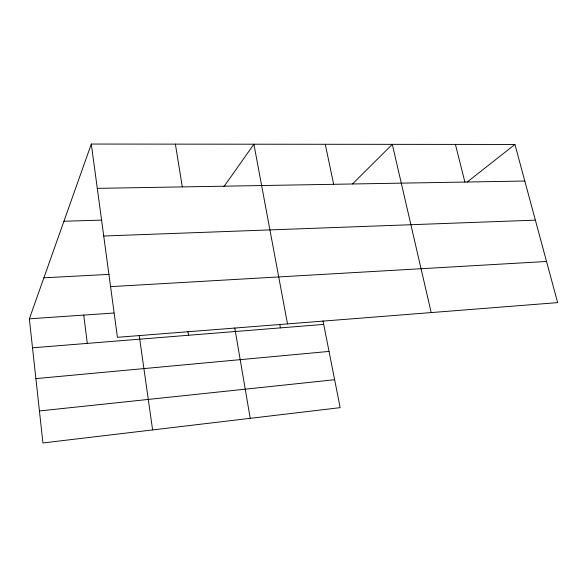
<?xml version="1.0" encoding="UTF-8"?>
<svg xmlns="http://www.w3.org/2000/svg" width="587" height="587" viewBox="0 0 587 587"><rect width="100%" height="100%" fill="white"/><g stroke="black" fill="none" stroke-linecap="round" stroke-linejoin="round"><path stroke-width="0.88" d="M322.997 320.898L340.167 407.649L42.932 442.95L29.35 318.822L91.293 144.05L514.931 144.461L557.65 302.621L117.429 337.305L91.293 144.05M223.911 186.695L253.9 144.211L287.505 323.907M352.552 183.907L392.314 144.343L431.196 312.585M467.186 182.043L514.931 144.461M39.432 410.951L334.641 379.723M35.895 378.608L329.036 351.422M32.52 347.79L323.694 324.406M29.35 318.822L113.885 313.018M110.576 286.639L546.534 261.479M43.886 277.805L109.123 274.371M103.73 236.018L535.373 220.147M63.932 221.248L101.397 220.118M97.288 188.361L524.807 181.023M455.424 144.402L464.882 182.051M325.271 144.277L333.665 184.303M279.735 324.303L280.395 327.884M234.778 327.964L250.223 418.333M175.388 144.131L182.315 186.901M187.965 331.655L188.53 335.265M139.229 335.61L152.613 429.926M83.736 315.087L87.302 343.395"/></g></svg>
